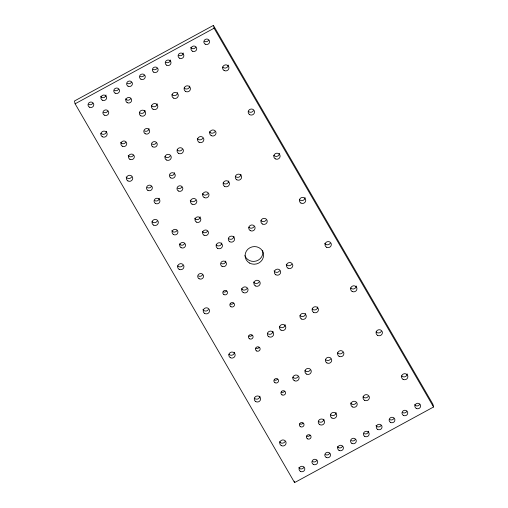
<?xml version="1.0" encoding="UTF-8"?>
<svg xmlns="http://www.w3.org/2000/svg" width="508" height="508" viewBox="0 0 508 508"><rect width="100%" height="100%" fill="white"/><g stroke="black" fill="none" stroke-linecap="round" stroke-linejoin="round"><path stroke-width="0.76" d="M213.417 25.4L74.447 101.003L75.108 103.797L294.583 482.6L433.553 406.997L432.892 404.203L213.417 25.4L214.084 28.2L433.553 406.997M75.108 103.797L214.084 28.2M294.246 481.203L294.583 482.6M262.642 250.317A9.258 8.801 -13.3 0 1 256.248 261.017A9.258 8.801 -13.3 0 1 244.919 255.632M226.485 290.976A2.35 2.235 -13.3 0 1 223.26 291.789M233.521 303.111A2.35 2.235 -13.3 0 1 230.295 303.93M252.101 335.185A2.35 2.235 -13.3 0 1 248.882 336.004M259.137 347.326A2.35 2.235 -13.3 0 1 255.911 348.145M277.552 379.114A2.35 2.235 -13.3 0 1 274.333 379.933M284.588 391.255A2.35 2.235 -13.3 0 1 281.362 392.074M303.028 423.088A2.35 2.235 -13.3 0 1 299.809 423.907M310.064 435.229A2.35 2.235 -13.3 0 1 306.845 436.048M208.528 40.367A2.896 2.75 -13.3 0 1 204.559 41.37M195.656 47.365A2.896 2.75 -13.3 0 1 190.659 47.365M183.21 52.984A2.896 2.75 -13.3 0 1 178.822 55.372M170.345 59.988A2.896 2.75 -13.3 0 1 165.957 62.376M157.055 68.364A2.896 2.75 -13.3 0 1 153.086 69.374M144.189 75.368A2.896 2.75 -13.3 0 1 140.221 76.371M131.318 82.366A2.896 2.75 -13.3 0 1 127.349 83.376M118.453 89.364A2.896 2.75 -13.3 0 1 114.484 90.373M106.007 94.983A2.896 2.75 -13.3 0 1 100.584 96.361M92.716 103.365A2.896 2.75 -13.3 0 1 88.748 104.375M419.551 404.597A2.896 2.75 -13.3 0 1 414.553 404.59M406.686 411.594A2.896 2.75 -13.3 0 1 402.717 412.604M393.821 418.598A2.896 2.75 -13.3 0 1 389.852 419.602M380.949 425.596A2.896 2.75 -13.3 0 1 375.952 425.596M368.503 431.216A2.896 2.75 -13.3 0 1 364.115 433.603M355.213 439.598A2.896 2.75 -13.3 0 1 351.25 440.601M342.348 446.595A2.896 2.75 -13.3 0 1 337.35 446.595M329.482 453.593A2.896 2.75 -13.3 0 1 325.514 454.603M316.611 460.597A2.896 2.75 -13.3 0 1 312.642 461.601M303.746 467.595A2.896 2.75 -13.3 0 1 298.742 467.595M177.629 92.64A3.181 3.029 -13.3 0 1 171.971 94.583M228.289 65.081A3.181 3.029 -13.3 0 1 222.631 67.024M189.782 86.03A3.181 3.029 -13.3 0 1 184.125 87.973M202.756 138.328A3.181 3.029 -13.3 0 1 197.256 138.322M253.416 110.769A3.181 3.029 -13.3 0 1 248.215 111.195M214.909 131.712A3.181 3.029 -13.3 0 1 209.41 131.712M228.803 180.975A3.181 3.029 -13.3 0 1 223.145 182.918M279.464 153.416A3.181 3.029 -13.3 0 1 273.806 155.359M240.963 174.365A3.181 3.029 -13.3 0 1 235.306 176.308M253.956 226.708A3.181 3.029 -13.3 0 1 248.761 227.133M305.079 197.631A3.181 3.029 -13.3 0 1 299.422 199.574M266.116 220.091A3.181 3.029 -13.3 0 1 260.921 220.516M279.546 270.872A3.181 3.029 -13.3 0 1 274.047 270.872M330.206 243.313A3.181 3.029 -13.3 0 1 324.707 243.313M291.706 264.262A3.181 3.029 -13.3 0 1 286.207 264.255M305.625 313.569A3.181 3.029 -13.3 0 1 299.968 315.512M356.286 286.01A3.181 3.029 -13.3 0 1 350.628 287.953M317.786 306.959A3.181 3.029 -13.3 0 1 312.128 308.902M330.613 359.016A3.181 3.029 -13.3 0 1 325.418 359.442M381.273 331.457A3.181 3.029 -13.3 0 1 376.079 331.883M342.773 352.4A3.181 3.029 -13.3 0 1 337.579 352.825M356.095 402.99A3.181 3.029 -13.3 0 1 350.596 402.99M407.219 373.913A3.181 3.029 -13.3 0 1 401.561 375.856M368.256 396.38A3.181 3.029 -13.3 0 1 363.055 396.805M157.156 103.778A3.181 3.029 -13.3 0 1 151.498 105.721M106.496 131.337A3.181 3.029 -13.3 0 1 100.838 133.28M145.002 110.388A3.181 3.029 -13.3 0 1 139.344 112.332M182.283 149.46A3.181 3.029 -13.3 0 1 177.089 149.885M131.623 177.019A3.181 3.029 -13.3 0 1 126.124 177.019M170.129 156.077A3.181 3.029 -13.3 0 1 164.929 156.502M207.874 193.624A3.181 3.029 -13.3 0 1 202.374 193.624M157.213 221.183A3.181 3.029 -13.3 0 1 152.019 221.615M195.713 200.241A3.181 3.029 -13.3 0 1 190.221 200.241M233.953 236.322A3.181 3.029 -13.3 0 1 228.295 238.265M182.829 265.398A3.181 3.029 -13.3 0 1 177.635 265.824M221.793 242.938A3.181 3.029 -13.3 0 1 216.135 244.881M259.08 282.01A3.181 3.029 -13.3 0 1 253.581 282.004M208.42 309.569A3.181 3.029 -13.3 0 1 202.921 309.562M246.92 288.62A3.181 3.029 -13.3 0 1 241.427 288.62M285.159 324.707A3.181 3.029 -13.3 0 1 279.502 326.65M234.499 352.266A3.181 3.029 -13.3 0 1 228.841 354.209M272.999 331.318A3.181 3.029 -13.3 0 1 267.341 333.261M310.147 370.148A3.181 3.029 -13.3 0 1 304.952 370.573M259.95 396.189A3.181 3.029 -13.3 0 1 254.292 398.132M297.993 376.765A3.181 3.029 -13.3 0 1 292.792 377.19M336.086 412.61A3.181 3.029 -13.3 0 1 330.435 414.553M284.969 441.687A3.181 3.029 -13.3 0 1 279.47 441.681M323.933 419.221A3.181 3.029 -13.3 0 1 318.275 421.164M149.003 128.518A2.94 2.794 -13.3 0 1 144.545 130.943M130.569 98.838A2.94 2.794 -13.3 0 1 125.489 98.838M125.666 142.38A2.94 2.794 -13.3 0 1 120.587 142.38M107.664 111.303A2.94 2.794 -13.3 0 1 103.632 112.325M174.593 172.682A2.94 2.794 -13.3 0 1 170.136 175.108M156.159 143.008A2.94 2.794 -13.3 0 1 152.127 144.031M151.257 186.55A2.94 2.794 -13.3 0 1 147.225 187.573M133.248 155.467A2.94 2.794 -13.3 0 1 128.175 155.467M200.184 216.852A2.94 2.794 -13.3 0 1 194.678 218.249M181.75 187.173A2.94 2.794 -13.3 0 1 177.717 188.195M176.847 230.715A2.94 2.794 -13.3 0 1 171.768 230.715M159.264 198.234A2.94 2.794 -13.3 0 1 154.807 200.66M225.8 261.068A2.94 2.794 -13.3 0 1 221.342 263.493M207.366 231.388A2.94 2.794 -13.3 0 1 202.286 231.388M202.463 274.93A2.94 2.794 -13.3 0 1 198.431 275.952M184.455 243.853A2.94 2.794 -13.3 0 1 179.381 243.846M275.298 158.845A3.181 3.029 -13.3 0 0 280.124 156.216A3.181 3.029 -13.3 0 0 275.431 153.587A3.181 3.029 -13.3 0 0 275.298 158.845M249.53 263.042A9.258 8.801 -13.3 0 0 263.563 255.403A9.258 8.801 -13.3 0 0 249.898 247.752A9.258 8.801 -13.3 0 0 249.53 263.042M223.926 294.589A2.35 2.235 -13.3 0 0 227.489 292.652A2.35 2.235 -13.3 0 0 224.022 290.709A2.35 2.235 -13.3 0 0 223.926 294.589M230.956 306.73A2.35 2.235 -13.3 0 0 234.518 304.794A2.35 2.235 -13.3 0 0 231.051 302.851A2.35 2.235 -13.3 0 0 230.956 306.73M249.542 338.804A2.35 2.235 -13.3 0 0 253.105 336.868A2.35 2.235 -13.3 0 0 249.638 334.924A2.35 2.235 -13.3 0 0 249.542 338.804M256.578 350.945A2.35 2.235 -13.3 0 0 260.14 349.009A2.35 2.235 -13.3 0 0 256.673 347.066A2.35 2.235 -13.3 0 0 256.578 350.945M274.993 382.734A2.35 2.235 -13.3 0 0 278.555 380.797A2.35 2.235 -13.3 0 0 275.088 378.854A2.35 2.235 -13.3 0 0 274.993 382.734M282.029 394.875A2.35 2.235 -13.3 0 0 285.591 392.938A2.35 2.235 -13.3 0 0 282.124 390.995A2.35 2.235 -13.3 0 0 282.029 394.875M300.469 426.707A2.35 2.235 -13.3 0 0 304.032 424.771A2.35 2.235 -13.3 0 0 300.565 422.827A2.35 2.235 -13.3 0 0 300.469 426.707M307.505 438.849A2.35 2.235 -13.3 0 0 311.067 436.912A2.35 2.235 -13.3 0 0 307.6 434.969A2.35 2.235 -13.3 0 0 307.505 438.849M205.219 44.171A2.896 2.75 -13.3 0 0 209.607 41.789A2.896 2.75 -13.3 0 0 205.34 39.395A2.896 2.75 -13.3 0 0 205.219 44.171M192.354 51.175A2.896 2.75 -13.3 0 0 196.742 48.787A2.896 2.75 -13.3 0 0 192.469 46.393A2.896 2.75 -13.3 0 0 192.354 51.175M179.483 58.172A2.896 2.75 -13.3 0 0 183.871 55.785A2.896 2.75 -13.3 0 0 179.603 53.397A2.896 2.75 -13.3 0 0 179.483 58.172M166.618 65.17A2.896 2.75 -13.3 0 0 171.006 62.789A2.896 2.75 -13.3 0 0 166.732 60.395A2.896 2.75 -13.3 0 0 166.618 65.17M153.753 72.174A2.896 2.75 -13.3 0 0 158.134 69.787A2.896 2.75 -13.3 0 0 153.867 67.393A2.896 2.75 -13.3 0 0 153.753 72.174M140.881 79.172A2.896 2.75 -13.3 0 0 145.269 76.784A2.896 2.75 -13.3 0 0 140.995 74.397A2.896 2.75 -13.3 0 0 140.881 79.172M128.016 86.176A2.896 2.75 -13.3 0 0 132.404 83.788A2.896 2.75 -13.3 0 0 128.13 81.394A2.896 2.75 -13.3 0 0 128.016 86.176M115.145 93.174A2.896 2.75 -13.3 0 0 119.532 90.786A2.896 2.75 -13.3 0 0 115.265 88.392A2.896 2.75 -13.3 0 0 115.145 93.174M102.279 100.171A2.896 2.75 -13.3 0 0 106.667 97.784A2.896 2.75 -13.3 0 0 102.394 95.396A2.896 2.75 -13.3 0 0 102.279 100.171M89.408 107.175A2.896 2.75 -13.3 0 0 93.796 104.788A2.896 2.75 -13.3 0 0 89.529 102.394A2.896 2.75 -13.3 0 0 89.408 107.175M416.249 408.407A2.896 2.75 -13.3 0 0 420.637 406.019A2.896 2.75 -13.3 0 0 416.363 403.625A2.896 2.75 -13.3 0 0 416.249 408.407M403.384 415.404A2.896 2.75 -13.3 0 0 407.765 413.017A2.896 2.75 -13.3 0 0 403.498 410.623A2.896 2.75 -13.3 0 0 403.384 415.404M390.512 422.402A2.896 2.75 -13.3 0 0 394.9 420.014A2.896 2.75 -13.3 0 0 390.627 417.627A2.896 2.75 -13.3 0 0 390.512 422.402M377.647 429.406A2.896 2.75 -13.3 0 0 382.035 427.018A2.896 2.75 -13.3 0 0 377.762 424.625A2.896 2.75 -13.3 0 0 377.647 429.406M364.776 436.404A2.896 2.75 -13.3 0 0 369.164 434.016A2.896 2.75 -13.3 0 0 364.896 431.629A2.896 2.75 -13.3 0 0 364.776 436.404M351.911 443.401A2.896 2.75 -13.3 0 0 356.299 441.02A2.896 2.75 -13.3 0 0 352.025 438.626A2.896 2.75 -13.3 0 0 351.911 443.401M339.039 450.405A2.896 2.75 -13.3 0 0 343.427 448.018A2.896 2.75 -13.3 0 0 339.16 445.624A2.896 2.75 -13.3 0 0 339.039 450.405M326.174 457.403A2.896 2.75 -13.3 0 0 330.562 455.016A2.896 2.75 -13.3 0 0 326.288 452.628A2.896 2.75 -13.3 0 0 326.174 457.403M313.309 464.401A2.896 2.75 -13.3 0 0 317.697 462.02A2.896 2.75 -13.3 0 0 313.423 459.626A2.896 2.75 -13.3 0 0 313.309 464.401M300.438 471.405A2.896 2.75 -13.3 0 0 304.825 469.017A2.896 2.75 -13.3 0 0 300.558 466.623A2.896 2.75 -13.3 0 0 300.438 471.405M173.463 98.069A3.181 3.029 -13.3 0 0 178.289 95.441A3.181 3.029 -13.3 0 0 173.59 92.812A3.181 3.029 -13.3 0 0 173.463 98.069M224.123 70.51A3.181 3.029 -13.3 0 0 228.949 67.882A3.181 3.029 -13.3 0 0 224.25 65.253A3.181 3.029 -13.3 0 0 224.123 70.51M185.617 91.453A3.181 3.029 -13.3 0 0 190.443 88.83A3.181 3.029 -13.3 0 0 185.75 86.201A3.181 3.029 -13.3 0 0 185.617 91.453M199.053 142.234A3.181 3.029 -13.3 0 0 203.879 139.611A3.181 3.029 -13.3 0 0 199.18 136.976A3.181 3.029 -13.3 0 0 199.053 142.234M249.714 114.675A3.181 3.029 -13.3 0 0 254.54 112.052A3.181 3.029 -13.3 0 0 249.841 109.417A3.181 3.029 -13.3 0 0 249.714 114.675M211.207 135.623A3.181 3.029 -13.3 0 0 216.033 132.994A3.181 3.029 -13.3 0 0 211.334 130.365A3.181 3.029 -13.3 0 0 211.207 135.623M224.638 186.404A3.181 3.029 -13.3 0 0 229.464 183.775A3.181 3.029 -13.3 0 0 224.771 181.146A3.181 3.029 -13.3 0 0 224.638 186.404M236.798 179.788A3.181 3.029 -13.3 0 0 241.624 177.165A3.181 3.029 -13.3 0 0 236.925 174.53A3.181 3.029 -13.3 0 0 236.798 179.788M250.26 230.613A3.181 3.029 -13.3 0 0 255.086 227.99A3.181 3.029 -13.3 0 0 250.387 225.361A3.181 3.029 -13.3 0 0 250.26 230.613M300.92 203.054A3.181 3.029 -13.3 0 0 305.746 200.431A3.181 3.029 -13.3 0 0 301.047 197.803A3.181 3.029 -13.3 0 0 300.92 203.054M262.414 224.003A3.181 3.029 -13.3 0 0 267.24 221.374A3.181 3.029 -13.3 0 0 262.541 218.745A3.181 3.029 -13.3 0 0 262.414 224.003M275.844 274.784A3.181 3.029 -13.3 0 0 280.67 272.155A3.181 3.029 -13.3 0 0 275.977 269.526A3.181 3.029 -13.3 0 0 275.844 274.784M326.504 247.225A3.181 3.029 -13.3 0 0 331.33 244.596A3.181 3.029 -13.3 0 0 326.638 241.967A3.181 3.029 -13.3 0 0 326.504 247.225M288.004 268.167A3.181 3.029 -13.3 0 0 292.83 265.544A3.181 3.029 -13.3 0 0 288.131 262.915A3.181 3.029 -13.3 0 0 288.004 268.167M301.46 318.999A3.181 3.029 -13.3 0 0 306.286 316.37A3.181 3.029 -13.3 0 0 301.593 313.741A3.181 3.029 -13.3 0 0 301.46 318.999M352.127 291.44A3.181 3.029 -13.3 0 0 356.953 288.811A3.181 3.029 -13.3 0 0 352.254 286.182A3.181 3.029 -13.3 0 0 352.127 291.44M313.62 312.382A3.181 3.029 -13.3 0 0 318.446 309.759A3.181 3.029 -13.3 0 0 313.747 307.124A3.181 3.029 -13.3 0 0 313.62 312.382M326.911 362.922A3.181 3.029 -13.3 0 0 331.737 360.299A3.181 3.029 -13.3 0 0 327.044 357.67A3.181 3.029 -13.3 0 0 326.911 362.922M377.577 335.363A3.181 3.029 -13.3 0 0 382.403 332.74A3.181 3.029 -13.3 0 0 377.704 330.111A3.181 3.029 -13.3 0 0 377.577 335.363M339.071 356.311A3.181 3.029 -13.3 0 0 343.897 353.682A3.181 3.029 -13.3 0 0 339.198 351.053A3.181 3.029 -13.3 0 0 339.071 356.311M352.393 406.902A3.181 3.029 -13.3 0 0 357.219 404.273A3.181 3.029 -13.3 0 0 352.52 401.644A3.181 3.029 -13.3 0 0 352.393 406.902M403.054 379.343A3.181 3.029 -13.3 0 0 407.88 376.714A3.181 3.029 -13.3 0 0 403.181 374.085A3.181 3.029 -13.3 0 0 403.054 379.343M364.554 400.285A3.181 3.029 -13.3 0 0 369.38 397.662A3.181 3.029 -13.3 0 0 364.68 395.027A3.181 3.029 -13.3 0 0 364.554 400.285M152.997 109.201A3.181 3.029 -13.3 0 0 157.823 106.578A3.181 3.029 -13.3 0 0 153.124 103.943A3.181 3.029 -13.3 0 0 152.997 109.201M102.337 136.76A3.181 3.029 -13.3 0 0 107.163 134.137A3.181 3.029 -13.3 0 0 102.464 131.508A3.181 3.029 -13.3 0 0 102.337 136.76M140.837 115.818A3.181 3.029 -13.3 0 0 145.663 113.189A3.181 3.029 -13.3 0 0 140.964 110.56A3.181 3.029 -13.3 0 0 140.837 115.818M178.581 153.372A3.181 3.029 -13.3 0 0 183.407 150.743A3.181 3.029 -13.3 0 0 178.714 148.114A3.181 3.029 -13.3 0 0 178.581 153.372M127.921 180.931A3.181 3.029 -13.3 0 0 132.747 178.302A3.181 3.029 -13.3 0 0 128.054 175.673A3.181 3.029 -13.3 0 0 127.921 180.931M166.427 159.982A3.181 3.029 -13.3 0 0 171.253 157.359A3.181 3.029 -13.3 0 0 166.554 154.724A3.181 3.029 -13.3 0 0 166.427 159.982M204.172 197.536A3.181 3.029 -13.3 0 0 208.998 194.913A3.181 3.029 -13.3 0 0 204.299 192.278A3.181 3.029 -13.3 0 0 204.172 197.536M153.511 225.095A3.181 3.029 -13.3 0 0 158.337 222.472A3.181 3.029 -13.3 0 0 153.638 219.837A3.181 3.029 -13.3 0 0 153.511 225.095M192.018 204.153A3.181 3.029 -13.3 0 0 196.844 201.524A3.181 3.029 -13.3 0 0 192.145 198.895A3.181 3.029 -13.3 0 0 192.018 204.153M229.787 241.751A3.181 3.029 -13.3 0 0 234.613 239.122A3.181 3.029 -13.3 0 0 229.921 236.493A3.181 3.029 -13.3 0 0 229.787 241.751M179.127 269.31A3.181 3.029 -13.3 0 0 183.953 266.681A3.181 3.029 -13.3 0 0 179.261 264.052A3.181 3.029 -13.3 0 0 179.127 269.31M217.634 248.361A3.181 3.029 -13.3 0 0 222.46 245.739A3.181 3.029 -13.3 0 0 217.761 243.11A3.181 3.029 -13.3 0 0 217.634 248.361M255.378 285.915A3.181 3.029 -13.3 0 0 260.204 283.293A3.181 3.029 -13.3 0 0 255.505 280.657A3.181 3.029 -13.3 0 0 255.378 285.915M204.718 313.474A3.181 3.029 -13.3 0 0 209.544 310.852A3.181 3.029 -13.3 0 0 204.845 308.216A3.181 3.029 -13.3 0 0 204.718 313.474M243.218 292.532A3.181 3.029 -13.3 0 0 248.044 289.903A3.181 3.029 -13.3 0 0 243.351 287.274A3.181 3.029 -13.3 0 0 243.218 292.532M280.994 330.13A3.181 3.029 -13.3 0 0 285.82 327.508A3.181 3.029 -13.3 0 0 281.127 324.872A3.181 3.029 -13.3 0 0 280.994 330.13M230.334 357.689A3.181 3.029 -13.3 0 0 235.16 355.067A3.181 3.029 -13.3 0 0 230.467 352.431A3.181 3.029 -13.3 0 0 230.334 357.689M268.84 336.747A3.181 3.029 -13.3 0 0 273.666 334.118A3.181 3.029 -13.3 0 0 268.967 331.489A3.181 3.029 -13.3 0 0 268.84 336.747M306.445 374.059A3.181 3.029 -13.3 0 0 311.271 371.431A3.181 3.029 -13.3 0 0 306.578 368.802A3.181 3.029 -13.3 0 0 306.445 374.059M255.784 401.618A3.181 3.029 -13.3 0 0 260.61 398.99A3.181 3.029 -13.3 0 0 255.918 396.361A3.181 3.029 -13.3 0 0 255.784 401.618M294.291 380.67A3.181 3.029 -13.3 0 0 299.117 378.047A3.181 3.029 -13.3 0 0 294.418 375.418A3.181 3.029 -13.3 0 0 294.291 380.67M331.927 418.033A3.181 3.029 -13.3 0 0 336.753 415.411A3.181 3.029 -13.3 0 0 332.054 412.775A3.181 3.029 -13.3 0 0 331.927 418.033M281.267 445.592A3.181 3.029 -13.3 0 0 286.093 442.97A3.181 3.029 -13.3 0 0 281.394 440.334A3.181 3.029 -13.3 0 0 281.267 445.592M319.767 424.65A3.181 3.029 -13.3 0 0 324.593 422.021A3.181 3.029 -13.3 0 0 319.894 419.392A3.181 3.029 -13.3 0 0 319.767 424.65M145.205 133.744A2.94 2.794 -13.3 0 0 149.663 131.318A2.94 2.794 -13.3 0 0 145.326 128.886A2.94 2.794 -13.3 0 0 145.205 133.744M127.203 102.667A2.94 2.794 -13.3 0 0 131.661 100.241A2.94 2.794 -13.3 0 0 127.317 97.809A2.94 2.794 -13.3 0 0 127.203 102.667M122.301 146.202A2.94 2.794 -13.3 0 0 126.759 143.783A2.94 2.794 -13.3 0 0 122.415 141.351A2.94 2.794 -13.3 0 0 122.301 146.202M104.292 115.126A2.94 2.794 -13.3 0 0 108.75 112.7A2.94 2.794 -13.3 0 0 104.413 110.274A2.94 2.794 -13.3 0 0 104.292 115.126M170.796 177.908A2.94 2.794 -13.3 0 0 175.254 175.482A2.94 2.794 -13.3 0 0 170.917 173.057A2.94 2.794 -13.3 0 0 170.796 177.908M152.794 146.831A2.94 2.794 -13.3 0 0 157.251 144.405A2.94 2.794 -13.3 0 0 152.908 141.973A2.94 2.794 -13.3 0 0 152.794 146.831M147.892 190.373A2.94 2.794 -13.3 0 0 152.349 187.947A2.94 2.794 -13.3 0 0 148.006 185.515A2.94 2.794 -13.3 0 0 147.892 190.373M129.883 159.296A2.94 2.794 -13.3 0 0 134.341 156.87A2.94 2.794 -13.3 0 0 130.004 154.438A2.94 2.794 -13.3 0 0 129.883 159.296M196.386 222.079A2.94 2.794 -13.3 0 0 200.844 219.653A2.94 2.794 -13.3 0 0 196.507 217.221A2.94 2.794 -13.3 0 0 196.386 222.079M178.378 190.995A2.94 2.794 -13.3 0 0 182.836 188.57A2.94 2.794 -13.3 0 0 178.499 186.144A2.94 2.794 -13.3 0 0 178.378 190.995M173.476 234.537A2.94 2.794 -13.3 0 0 177.933 232.112A2.94 2.794 -13.3 0 0 173.596 229.686A2.94 2.794 -13.3 0 0 173.476 234.537M155.473 203.46A2.94 2.794 -13.3 0 0 159.931 201.035A2.94 2.794 -13.3 0 0 155.588 198.603A2.94 2.794 -13.3 0 0 155.473 203.46M222.002 266.294A2.94 2.794 -13.3 0 0 226.46 263.868A2.94 2.794 -13.3 0 0 222.123 261.436A2.94 2.794 -13.3 0 0 222.002 266.294M204 235.21A2.94 2.794 -13.3 0 0 208.458 232.785A2.94 2.794 -13.3 0 0 204.114 230.359A2.94 2.794 -13.3 0 0 204 235.21M199.098 278.752A2.94 2.794 -13.3 0 0 203.556 276.327A2.94 2.794 -13.3 0 0 199.212 273.901A2.94 2.794 -13.3 0 0 199.098 278.752M181.089 247.675A2.94 2.794 -13.3 0 0 185.547 245.25A2.94 2.794 -13.3 0 0 181.21 242.818A2.94 2.794 -13.3 0 0 181.089 247.675"/></g></svg>
